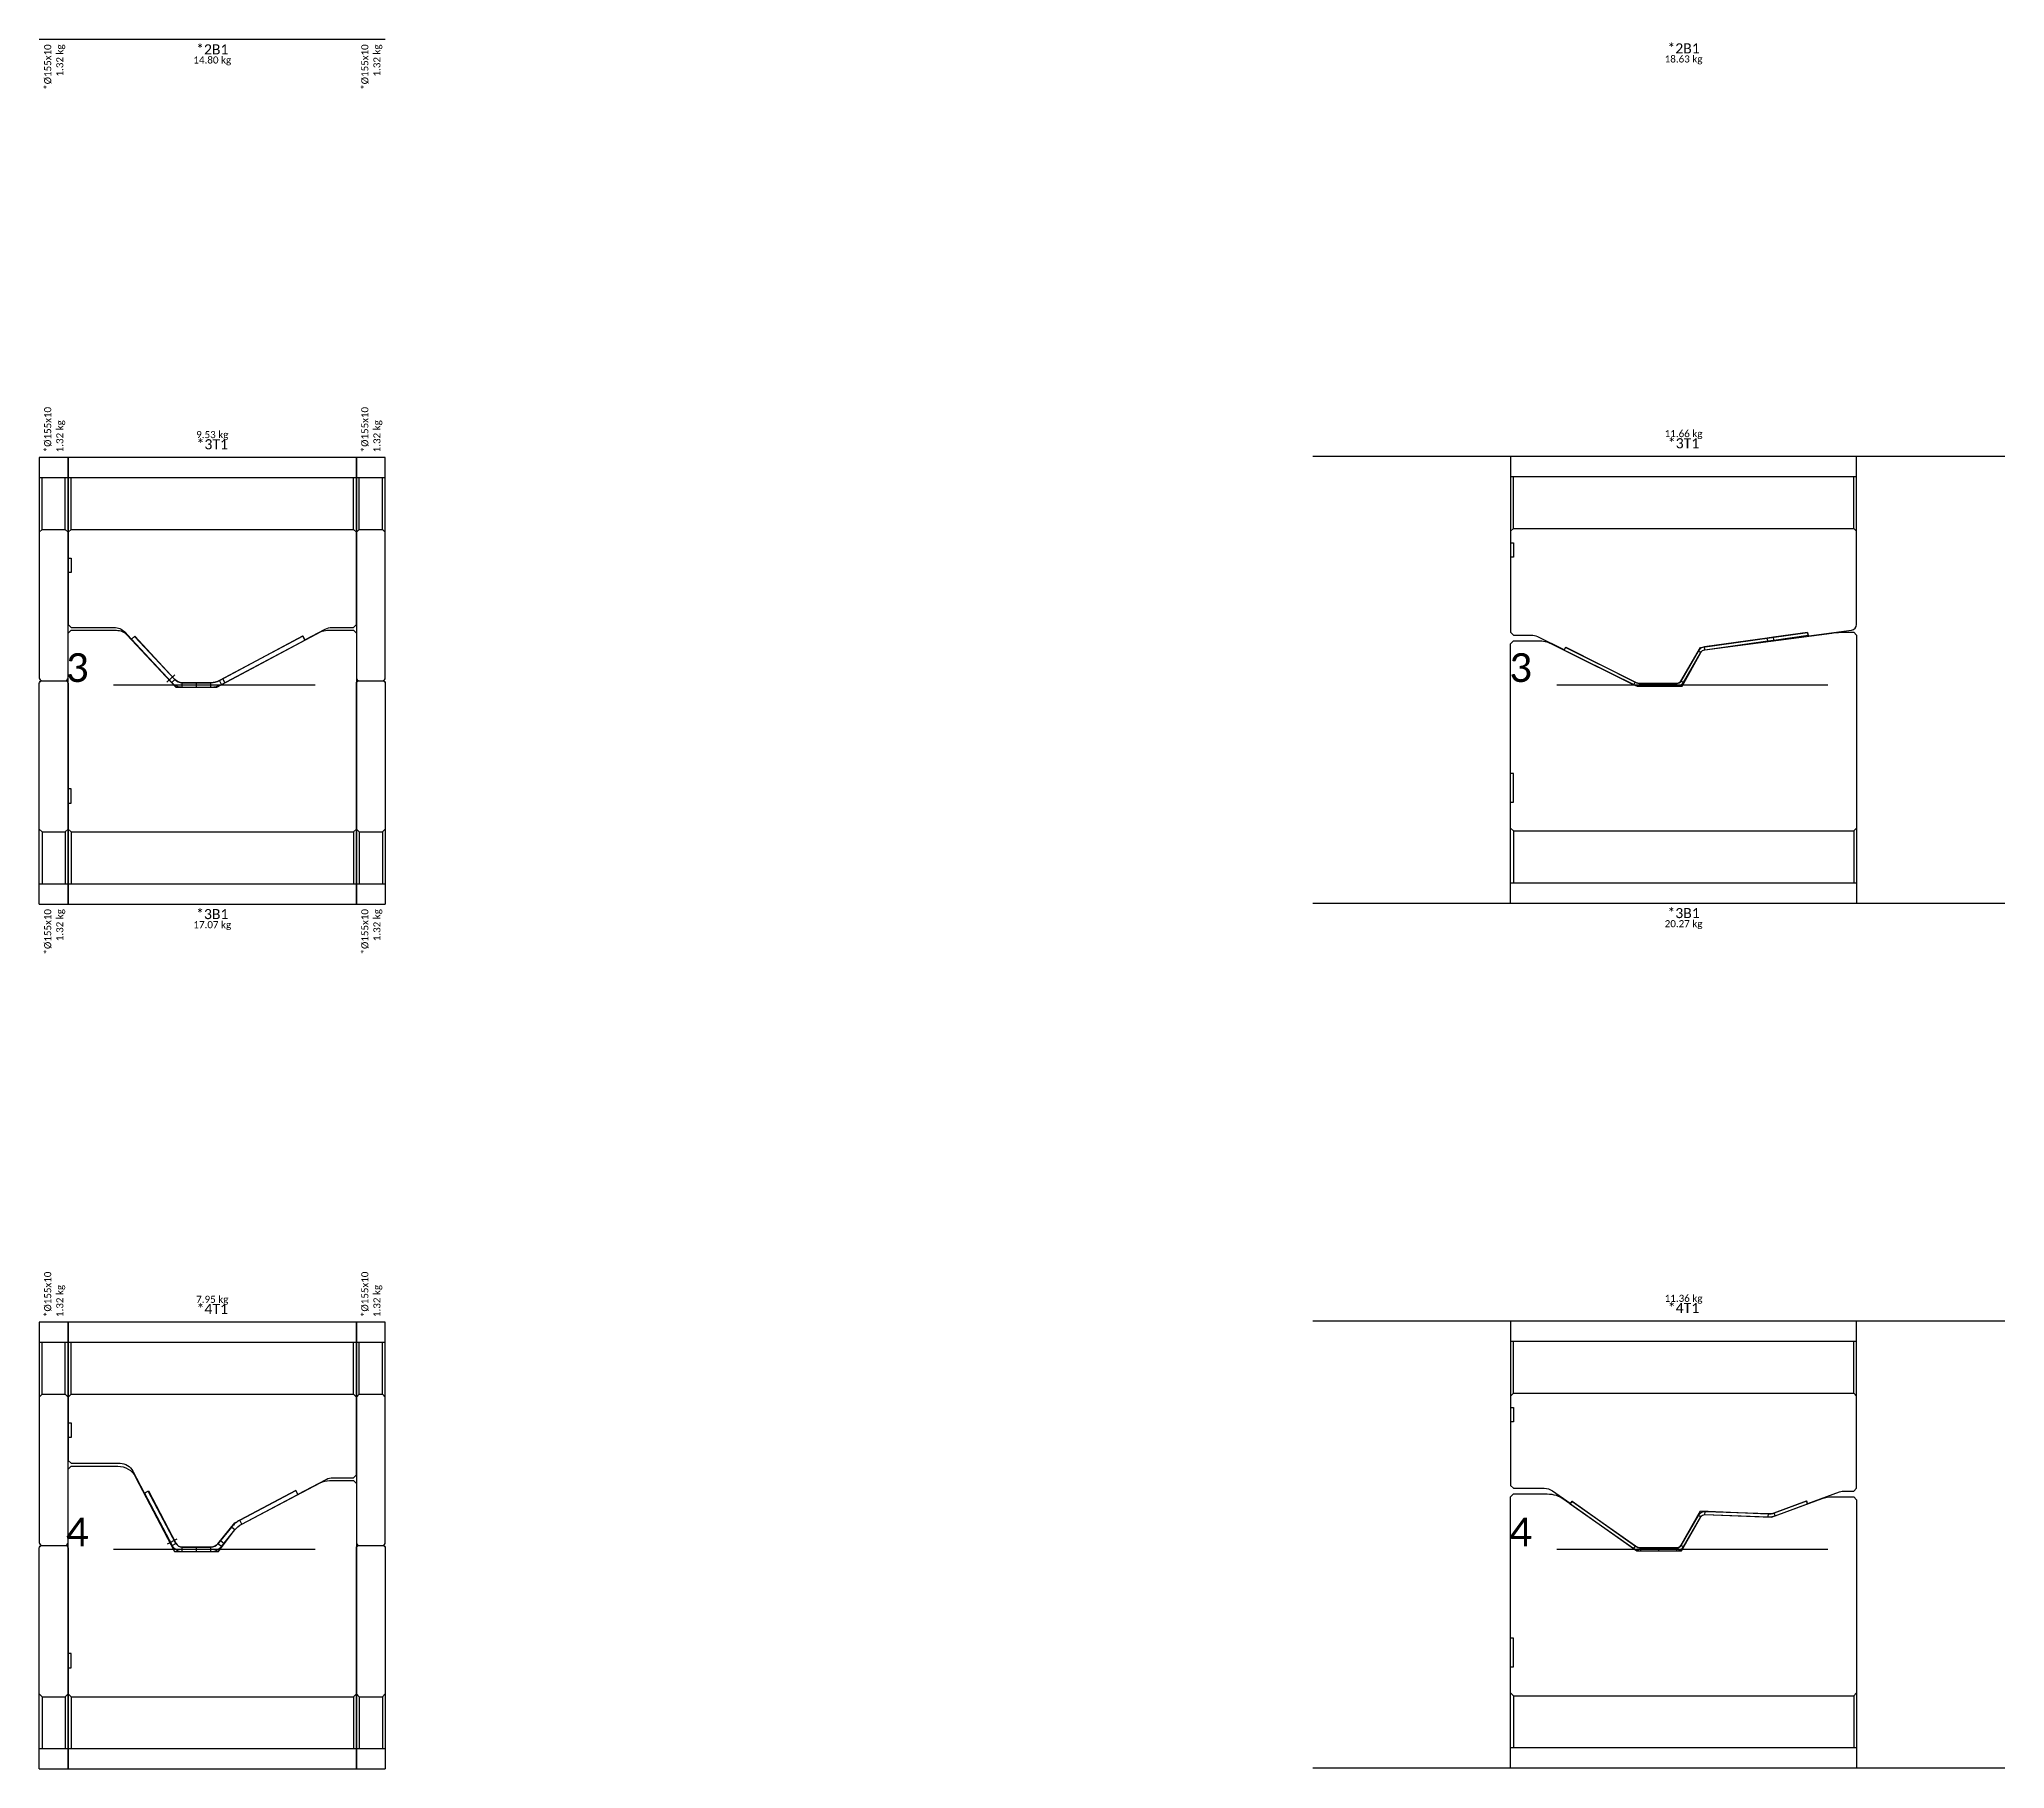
# Model space of a CAD drawing. Header units: millimetres. Extents: x -43 to 662, y -5184 to -4.
# Drawn here: x -20 to 662, y -1360 to -760 of the extents above; entities that cross this region are included whole.
import ezdxf
from ezdxf.enums import TextEntityAlignment as Align

# ---------------------------------------------------------------- set-up
doc = ezdxf.new("R2010")
doc.units = ezdxf.units.MM
doc.layers.add('0-CAD-polyline', color=7, linetype='CONTINUOUS')
doc.styles.get("Standard").update_dxf_attribs({"font": 'calibri.ttf', "height": 3})

msp = doc.modelspace()

# ---------------------------------------------------------------- linework, layer by layer
at = {"layer": '0-CAD-polyline', "color": 1}
for p, q in [((-19.68, -759.79), (100.32, -759.79)), ((100.32, -904.89), (-19.68, -904.89)), ((662.06, -904.54), (422.06, -904.54)), ((6.03, -983.84), (76.03, -983.84)), ((506.69, -983.84), (600.69, -983.84)), ((491.68, -1014.54), (490.68, -1014.54)), ((491.68, -1024.54), (491.68, -1014.54)), ((-8.68, -1019.89), (-9.68, -1019.89)), ((-8.68, -1024.89), (-8.68, -1019.89)), ((-9.68, -1024.89), (-8.68, -1024.89)), ((490.68, -1024.54), (491.68, -1024.54)), ((-19.68, -1033.89), (-18.68, -1034.89)), ((-18.68, -1034.89), (-18.68, -1052.89)), ((-18.68, -1034.89), (-10.68, -1034.89)), ((-18.68, -1034.89), (-18.68, -1052.89)), ((-9.68, -1033.89), (-10.68, -1034.89)), ((-10.68, -1034.89), (-10.68, -1052.89)), ((-10.68, -1034.89), (-10.68, -1052.89)), ((-9.68, -1033.89), (-8.68, -1034.89)), ((-8.68, -1034.89), (-8.68, -1052.89)), ((-8.68, -1034.89), (89.32, -1034.89)), ((-8.68, -1034.89), (-8.68, -1052.89)), ((90.32, -1033.89), (89.32, -1034.89)), ((89.32, -1034.89), (89.32, -1052.89)), ((89.32, -1034.89), (89.32, -1052.89)), ((90.32, -1033.89), (91.32, -1034.89)), ((91.32, -1034.89), (91.32, -1052.89)), ((91.32, -1034.89), (99.32, -1034.89)), ((91.32, -1034.89), (91.32, -1052.89)), ((100.32, -1033.89), (99.32, -1034.89)), ((99.32, -1034.89), (99.32, -1052.89)), ((99.32, -1034.89), (99.32, -1052.89)), ((490.68, -1033.54), (491.68, -1034.54)), ((491.68, -1034.54), (491.68, -1052.54)), ((491.68, -1034.54), (609.68, -1034.54)), ((491.68, -1034.54), (491.68, -1052.54)), ((610.68, -1033.54), (609.68, -1034.54)), ((609.68, -1034.54), (609.68, -1052.54)), ((609.68, -1034.54), (609.68, -1052.54)), ((-19.68, -1052.89), (-9.68, -1052.89)), ((-19.68, -1052.89), (-9.68, -1052.89)), ((-9.68, -1052.89), (90.32, -1052.89)), ((-9.68, -1052.89), (90.32, -1052.89)), ((90.32, -1052.89), (100.32, -1052.89)), ((90.32, -1052.89), (100.32, -1052.89)), ((490.68, -1052.54), (610.68, -1052.54)), ((490.68, -1052.54), (610.68, -1052.54)), ((-19.68, -1059.89), (100.32, -1059.89)), ((422.06, -1059.54), (662.06, -1059.54)), ((100.32, -1204.99), (-19.68, -1204.99)), ((662.06, -1204.64), (422.06, -1204.64)), ((6.03, -1283.84), (76.03, -1283.84)), ((506.69, -1283.84), (600.69, -1283.84)), ((491.68, -1314.64), (490.68, -1314.64)), ((491.68, -1324.64), (491.68, -1314.64)), ((-8.68, -1319.99), (-9.68, -1319.99)), ((-8.68, -1324.99), (-8.68, -1319.99)), ((-9.68, -1324.99), (-8.68, -1324.99)), ((490.68, -1324.64), (491.68, -1324.64)), ((-19.68, -1333.99), (-18.68, -1334.99)), ((-18.68, -1334.99), (-18.68, -1352.99)), ((-18.68, -1334.99), (-10.68, -1334.99)), ((-18.68, -1334.99), (-18.68, -1352.99)), ((-9.68, -1333.99), (-10.68, -1334.99)), ((-10.68, -1334.99), (-10.68, -1352.99)), ((-10.68, -1334.99), (-10.68, -1352.99)), ((-9.68, -1333.99), (-8.68, -1334.99)), ((-8.68, -1334.99), (-8.68, -1352.99)), ((-8.68, -1334.99), (89.32, -1334.99)), ((-8.68, -1334.99), (-8.68, -1352.99)), ((90.32, -1333.99), (89.32, -1334.99)), ((89.32, -1334.99), (89.32, -1352.99)), ((89.32, -1334.99), (89.32, -1352.99)), ((90.32, -1333.99), (91.32, -1334.99)), ((91.32, -1334.99), (91.32, -1352.99)), ((91.32, -1334.99), (99.32, -1334.99)), ((91.32, -1334.99), (91.32, -1352.99)), ((100.32, -1333.99), (99.32, -1334.99)), ((99.32, -1334.99), (99.32, -1352.99)), ((99.32, -1334.99), (99.32, -1352.99)), ((490.68, -1333.64), (491.68, -1334.64)), ((491.68, -1334.64), (491.68, -1352.64)), ((491.68, -1334.64), (609.68, -1334.64)), ((491.68, -1334.64), (491.68, -1352.64)), ((610.68, -1333.64), (609.68, -1334.64)), ((609.68, -1334.64), (609.68, -1352.64)), ((609.68, -1334.64), (609.68, -1352.64)), ((-19.68, -1352.99), (-9.68, -1352.99)), ((-19.68, -1352.99), (-9.68, -1352.99)), ((-9.68, -1352.99), (90.32, -1352.99)), ((-9.68, -1352.99), (90.32, -1352.99)), ((90.32, -1352.99), (100.32, -1352.99)), ((90.32, -1352.99), (100.32, -1352.99)), ((490.68, -1352.64), (610.68, -1352.64)), ((490.68, -1352.64), (610.68, -1352.64)), ((-19.68, -1359.99), (100.32, -1359.99)), ((422.06, -1359.64), (662.06, -1359.64))]:
    msp.add_line(p, q, dxfattribs=at)
at = {"layer": '0-CAD-polyline', "color": 5}
for p, q in [((-19.68, -911.89), (-9.68, -911.89)), ((-19.68, -911.89), (-9.68, -911.89)), ((-18.68, -929.89), (-18.68, -911.89)), ((-18.68, -929.89), (-18.68, -911.89)), ((-10.68, -929.89), (-10.68, -911.89)), ((-10.68, -929.89), (-10.68, -911.89)), ((-9.68, -911.89), (90.32, -911.89)), ((-9.68, -911.89), (90.32, -911.89)), ((-8.68, -929.89), (-8.68, -911.89)), ((-8.68, -929.89), (-8.68, -911.89)), ((89.32, -929.89), (89.32, -911.89)), ((89.32, -929.89), (89.32, -911.89)), ((90.32, -911.89), (100.32, -911.89)), ((90.32, -911.89), (100.32, -911.89)), ((91.32, -929.89), (91.32, -911.89)), ((91.32, -929.89), (91.32, -911.89)), ((99.32, -929.89), (99.32, -911.89)), ((99.32, -929.89), (99.32, -911.89)), ((490.68, -911.54), (610.68, -911.54)), ((490.68, -911.54), (610.68, -911.54)), ((491.68, -929.54), (491.68, -911.54)), ((491.68, -929.54), (491.68, -911.54)), ((609.68, -929.54), (609.68, -911.54)), ((609.68, -929.54), (609.68, -911.54)), ((-19.68, -930.89), (-18.68, -929.89)), ((-18.68, -929.89), (-10.68, -929.89)), ((-9.68, -930.89), (-10.68, -929.89)), ((-9.68, -930.89), (-8.68, -929.89)), ((-8.68, -929.89), (89.32, -929.89)), ((90.32, -930.89), (89.32, -929.89)), ((90.32, -930.89), (91.32, -929.89)), ((91.32, -929.89), (99.32, -929.89)), ((100.32, -930.89), (99.32, -929.89)), ((490.68, -930.54), (491.68, -929.54)), ((491.68, -929.54), (609.68, -929.54)), ((610.68, -930.54), (609.68, -929.54)), ((-9.68, -939.89), (-8.68, -939.89)), ((-8.68, -939.89), (-8.68, -944.89)), ((490.68, -934.54), (491.68, -934.54)), ((491.68, -939.54), (490.68, -939.54)), ((491.68, -934.54), (491.68, -939.54)), ((-8.68, -944.89), (-9.68, -944.89)), ((579.86, -968.57), (579.72, -967.58)), ((581.97, -968.27), (581.83, -967.28)), ((556.63, -972.61), (555.76, -972.11)), ((558.08, -971.63), (557.94, -970.64)), ((26.25, -983.01), (27.35, -981.99)), ((29.87, -984.59), (29.87, -983.09)), ((34.87, -984.59), (34.87, -983.09)), ((39.87, -984.59), (39.87, -983.09)), ((43.48, -983.68), (42.78, -982.36)), ((533.47, -983.79), (533.92, -982.89)), ((535.81, -984.34), (535.81, -983.34)), ((542.06, -984.34), (542.06, -983.34)), ((548.31, -984.34), (548.31, -983.34)), ((550.63, -983), (549.76, -982.5)), ((-19.68, -1211.99), (-9.68, -1211.99)), ((-19.68, -1211.99), (-9.68, -1211.99)), ((-18.68, -1229.99), (-18.68, -1211.99)), ((-18.68, -1229.99), (-18.68, -1211.99)), ((-10.68, -1229.99), (-10.68, -1211.99)), ((-10.68, -1229.99), (-10.68, -1211.99)), ((-9.68, -1211.99), (90.32, -1211.99)), ((-9.68, -1211.99), (90.32, -1211.99)), ((-8.68, -1229.99), (-8.68, -1211.99)), ((-8.68, -1229.99), (-8.68, -1211.99)), ((89.32, -1229.99), (89.32, -1211.99)), ((89.32, -1229.99), (89.32, -1211.99)), ((90.32, -1211.99), (100.32, -1211.99)), ((90.32, -1211.99), (100.32, -1211.99)), ((91.32, -1229.99), (91.32, -1211.99)), ((91.32, -1229.99), (91.32, -1211.99)), ((99.32, -1229.99), (99.32, -1211.99)), ((99.32, -1229.99), (99.32, -1211.99)), ((490.68, -1211.64), (610.68, -1211.64)), ((490.68, -1211.64), (610.68, -1211.64)), ((491.68, -1229.64), (491.68, -1211.64)), ((491.68, -1229.64), (491.68, -1211.64)), ((609.68, -1229.64), (609.68, -1211.64)), ((609.68, -1229.64), (609.68, -1211.64)), ((-19.68, -1230.99), (-18.68, -1229.99)), ((-18.68, -1229.99), (-10.68, -1229.99)), ((-9.68, -1230.99), (-10.68, -1229.99)), ((-9.68, -1230.99), (-8.68, -1229.99)), ((-8.68, -1229.99), (89.32, -1229.99)), ((90.32, -1230.99), (89.32, -1229.99)), ((90.32, -1230.99), (91.32, -1229.99)), ((91.32, -1229.99), (99.32, -1229.99)), ((100.32, -1230.99), (99.32, -1229.99)), ((490.68, -1230.64), (491.68, -1229.64)), ((491.68, -1229.64), (609.68, -1229.64)), ((610.68, -1230.64), (609.68, -1229.64)), ((-9.68, -1239.99), (-8.68, -1239.99)), ((-8.68, -1239.99), (-8.68, -1244.99)), ((490.68, -1234.64), (491.68, -1234.64)), ((491.68, -1239.64), (490.68, -1239.64)), ((491.68, -1234.64), (491.68, -1239.64)), ((-8.68, -1244.99), (-9.68, -1244.99)), ((50.54, -1275.1), (49.84, -1273.77)), ((556.63, -1272.61), (555.76, -1272.11)), ((558.08, -1271.8), (558.12, -1270.8)), ((580.07, -1272.57), (580.1, -1271.57)), ((582.4, -1272.2), (582.06, -1271.26)), ((48.18, -1277.04), (47.01, -1276.1)), ((26.37, -1282.49), (27.7, -1281.78)), ((29.87, -1284.59), (29.87, -1283.09)), ((34.87, -1284.59), (34.87, -1283.09)), ((39.87, -1284.59), (39.87, -1283.09)), ((43.46, -1282.87), (42.29, -1281.93)), ((533.44, -1283.58), (534.02, -1282.77)), ((535.81, -1284.34), (535.81, -1283.34)), ((542.06, -1284.34), (542.06, -1283.34)), ((548.31, -1284.34), (548.31, -1283.34)), ((550.63, -1283), (549.76, -1282.5))]:
    msp.add_line(p, q, dxfattribs=at)
at = {"layer": '0-CAD-polyline', "color": 4}
for p, q in [((12.27, -968.02), (13.37, -967)), ((12.27, -968.02), (13.37, -967)), ((24.58, -982.87), (27.32, -980.31)), ((24.58, -982.87), (27.32, -980.31)), ((44.66, -983.06), (43.95, -981.73)), ((44.66, -983.06), (43.95, -981.73)), ((16.75, -1264.39), (18.07, -1263.68)), ((16.75, -1264.39), (18.07, -1263.68)), ((24.79, -1281.91), (28.1, -1280.15)), ((24.79, -1281.91), (28.1, -1280.15)), ((44.3, -1281.84), (43.13, -1280.89)), ((44.3, -1281.84), (43.13, -1280.89))]:
    msp.add_line(p, q, dxfattribs=at)
at = {"layer": '0-CAD-polyline', "color": 5}
for points in [[(-19.68, -904.89), (-19.68, -981.39, 0.414214), (-18.68, -982.39), (-10.68, -982.39, 0.414214), (-9.68, -981.39), (-9.68, -904.89)], [(-9.68, -904.89), (-9.68, -962.89), (-8.68, -963.89), (6.28, -963.89, -0.208), (9.93, -965.48), (12.15, -967.86, 0.414214), (12.44, -967.87), (13.42, -966.95), (27.35, -981.98, 0.208911), (29.87, -983.09), (39.86, -983.09, 0.12367), (42.78, -982.35), (71.71, -966.84), (72.35, -968.05, 0.41421), (72.62, -968.13), (79.5, -964.47, -0.122785), (81.85, -963.89), (89.32, -963.89), (90.32, -962.89), (90.32, -904.89)], [(90.32, -904.89), (90.32, -981.39, 0.414214), (91.32, -982.39), (99.32, -982.39, 0.414214), (100.32, -981.39), (100.32, -904.89)], [(490.68, -904.54), (490.68, -965.54), (491.68, -966.54), (497.77, -966.54, -0.115704), (500, -967.06), (509.15, -971.6, 0.414214), (509.42, -971.51), (509.78, -970.8), (533.9, -982.88, 0.116588), (535.81, -983.34), (548.31, -983.34, 0.267949), (549.76, -982.5), (556.49, -970.84), (593.71, -965.61), (593.85, -966.62, 0.41166), (594.08, -966.79), (608.94, -964.83, 0.376373), (610.68, -962.85), (610.68, -904.54)], [(13.37, -967), (12.27, -968.02), (26.25, -983.01, 0.208), (29.87, -984.59), (34.87, -984.59), (39.87, -984.59, 0.122785), (43.48, -983.68), (72.47, -968.27), (71.77, -966.95), (42.78, -982.36, -0.122785), (39.87, -983.09), (34.87, -983.09), (29.87, -983.09, -0.208), (27.35, -981.99), (13.37, -967)], [(509.73, -970.89), (509.29, -971.78), (533.47, -983.79, 0.115704), (535.81, -984.34), (542.06, -984.34), (548.31, -984.34, 0.267949), (550.63, -983), (556.63, -972.61, -0.230868), (558.08, -971.63), (579.86, -968.57), (581.97, -968.27), (593.85, -966.6), (593.71, -965.61), (581.83, -967.28), (579.72, -967.58), (557.94, -970.64, 0.230868), (555.76, -972.11), (549.76, -982.5, -0.267949), (548.31, -983.34), (542.06, -983.34), (535.81, -983.34, -0.115704), (533.92, -982.89), (509.73, -970.89)], [(-19.68, -1204.99), (-19.68, -1281.49, 0.414214), (-18.68, -1282.49), (-10.68, -1282.49, 0.414214), (-9.68, -1281.49), (-9.68, -1204.99)], [(-9.68, -1204.99), (-9.68, -1252.99), (-8.68, -1253.99), (8.33, -1253.99, -0.279675), (12.77, -1256.68), (16.68, -1264.19, 0.416769), (16.95, -1264.28), (18.23, -1263.6), (27.69, -1281.76, 0.279675), (29.87, -1283.09), (39.87, -1283.09, 0.226277), (42.29, -1281.93), (48.19, -1274.65), (69.26, -1263.44), (69.87, -1264.59, 0.412933), (70.14, -1264.67), (79.85, -1259.56, -0.121677), (82.18, -1258.99), (89.32, -1258.99), (90.32, -1257.99), (90.32, -1204.99)], [(90.32, -1204.99), (90.32, -1281.49, 0.414214), (91.32, -1282.49), (99.32, -1282.49, 0.414214), (100.32, -1281.49), (100.32, -1204.99)], [(490.68, -1204.64), (490.68, -1261.64), (491.68, -1262.64), (502.33, -1262.64, -0.154808), (505.22, -1263.55), (511.28, -1267.82, 0.414214), (511.55, -1267.78), (512.01, -1267.13), (534.01, -1282.76, 0.155702), (535.81, -1283.34), (548.31, -1283.34, 0.270289), (549.77, -1282.48), (556.53, -1270.54), (580.06, -1271.57, 0.100695), (582.1, -1271.24), (593.3, -1267.06), (593.57, -1267.81, 0.414214), (593.83, -1267.93), (604.81, -1263.94, -0.087489), (606.52, -1263.64), (609.68, -1263.64), (610.68, -1262.64), (610.68, -1204.64)], [(18.07, -1263.68), (16.75, -1264.39), (26.37, -1282.49, 0.277325), (29.87, -1284.59), (34.87, -1284.59), (39.87, -1284.59, 0.226277), (43.46, -1282.87), (48.18, -1277.04, -0.100695), (50.54, -1275.1), (69.97, -1264.77), (69.26, -1263.44), (49.84, -1273.77, 0.100695), (47.01, -1276.1), (42.29, -1281.93, -0.226277), (39.87, -1283.09), (34.87, -1283.09), (29.87, -1283.09, -0.277325), (27.7, -1281.78), (18.07, -1263.68)], [(511.96, -1267.2), (511.38, -1268.02), (533.44, -1283.58, 0.154808), (535.81, -1284.34), (542.06, -1284.34), (548.31, -1284.34, 0.267949), (550.63, -1283), (556.63, -1272.61, -0.277325), (558.08, -1271.8), (580.07, -1272.57, 0.096289), (582.4, -1272.2), (593.67, -1268.1), (593.33, -1267.16), (582.06, -1271.26, -0.096289), (580.1, -1271.57), (558.12, -1270.8, 0.277325), (555.76, -1272.11), (549.76, -1282.5, -0.267949), (548.31, -1283.34), (542.06, -1283.34), (535.81, -1283.34, -0.154808), (534.02, -1282.77), (511.96, -1267.2)]]:
    msp.add_lwpolyline(points, format="xyb", dxfattribs=at)
for points in [[(-19.68, -930.89), (-18.68, -929.89), (-10.68, -929.89), (-9.68, -930.89)], [(-9.68, -930.89), (-8.68, -929.89), (89.32, -929.89), (90.32, -930.89)], [(90.32, -930.89), (91.32, -929.89), (99.32, -929.89), (100.32, -930.89)], [(490.68, -930.54), (491.68, -929.54), (609.68, -929.54), (610.68, -930.54)], [(-19.68, -1230.99), (-18.68, -1229.99), (-10.68, -1229.99), (-9.68, -1230.99)], [(-9.68, -1230.99), (-8.68, -1229.99), (89.32, -1229.99), (90.32, -1230.99)], [(90.32, -1230.99), (91.32, -1229.99), (99.32, -1229.99), (100.32, -1230.99)], [(490.68, -1230.64), (491.68, -1229.64), (609.68, -1229.64), (610.68, -1230.64)]]:
    msp.add_lwpolyline(points, dxfattribs=at)
at = {"layer": '0-CAD-polyline', "color": 1}
for points in [[(-9.68, -1059.89), (-9.68, -965.89), (-8.68, -964.89), (7.07, -964.89, -0.208), (10.73, -966.48), (27.62, -984.59), (41.89, -984.59), (77.84, -965.47, -0.122784), (80.18, -964.89), (89.32, -964.89), (90.32, -965.89), (90.32, -1059.89)], [(490.68, -1059.54), (490.68, -969.54), (491.68, -968.54), (500.4, -968.54, -0.115704), (504.85, -969.58), (534.58, -984.34), (550.13, -984.34), (556.61, -972.64, -0.237773), (558.09, -971.63), (602.06, -965.84, -0.032737), (606.69, -965.54), (609.68, -965.54), (610.68, -966.54), (610.68, -1059.54)], [(-19.68, -1059.89), (-19.68, -983.39, -0.414214), (-18.68, -982.39), (-10.68, -982.39, -0.414214), (-9.68, -983.39), (-9.68, -1059.89)], [(90.32, -1059.89), (90.32, -983.39, -0.414214), (91.32, -982.39), (99.32, -982.39, -0.414214), (100.32, -983.39), (100.32, -1059.89)], [(-9.68, -1359.99), (-9.68, -1255.99), (-8.68, -1254.99), (7.53, -1254.99, -0.279675), (13.74, -1258.75), (27.18, -1284.59), (42.49, -1284.59), (48.01, -1277.25, -0.110622), (50.57, -1275.08), (77.73, -1260.79, -0.121677), (80.99, -1259.99), (89.32, -1259.99), (90.32, -1260.99), (90.32, -1359.99)], [(490.68, -1359.64), (490.68, -1265.64), (491.68, -1264.64), (503.41, -1264.64, -0.154808), (509.17, -1266.46), (534.51, -1284.34), (549.91, -1284.34), (556.63, -1272.61, -0.278735), (558.08, -1271.8), (581.17, -1272.65), (598.77, -1266.24, -0.087489), (602.19, -1265.64), (609.68, -1265.64), (610.68, -1266.64), (610.68, -1359.64)], [(-19.68, -1359.99), (-19.68, -1283.49, -0.414214), (-18.68, -1282.49), (-10.68, -1282.49, -0.414214), (-9.68, -1283.49), (-9.68, -1359.99)], [(90.32, -1359.99), (90.32, -1283.49, -0.414214), (91.32, -1282.49), (99.32, -1282.49, -0.414214), (100.32, -1283.49), (100.32, -1359.99)]]:
    msp.add_lwpolyline(points, format="xyb", dxfattribs=at)
for points in [[(-19.68, -1033.89), (-18.68, -1034.89), (-10.68, -1034.89), (-9.68, -1033.89)], [(-9.68, -1033.89), (-8.68, -1034.89), (89.32, -1034.89), (90.32, -1033.89)], [(90.32, -1033.89), (91.32, -1034.89), (99.32, -1034.89), (100.32, -1033.89)], [(490.68, -1033.54), (491.68, -1034.54), (609.68, -1034.54), (610.68, -1033.54)], [(-19.68, -1333.99), (-18.68, -1334.99), (-10.68, -1334.99), (-9.68, -1333.99)], [(-9.68, -1333.99), (-8.68, -1334.99), (89.32, -1334.99), (90.32, -1333.99)], [(90.32, -1333.99), (91.32, -1334.99), (99.32, -1334.99), (100.32, -1333.99)], [(490.68, -1333.64), (491.68, -1334.64), (609.68, -1334.64), (610.68, -1333.64)]]:
    msp.add_lwpolyline(points, dxfattribs=at)

# ---------------------------------------------------------------- texts
for s, p in [('*Ø155x10', (-16.78, -761.54)), ('1.32 kg', (-12.58, -761.54)), ('*Ø155x10', (93.22, -761.54)), ('1.32 kg', (97.42, -761.54)), ('*Ø155x10', (-16.78, -1061.64)), ('1.32 kg', (-12.58, -1061.64)), ('*Ø155x10', (93.22, -1061.64)), ('1.32 kg', (97.42, -1061.64))]:
    msp.add_text(s, height=2.45, rotation=90, dxfattribs=at).set_placement(p, align=Align.MIDDLE_RIGHT)
for s, height, p in [('*2B1', 3.5, (40.32, -761.54)), ('*2B1', 3.5, (550.68, -761.19)), ('14.80 kg', 2.45, (40.32, -765.74)), ('18.63 kg', 2.45, (550.68, -765.39)), ('*3B1', 3.5, (40.32, -1061.64)), ('*3B1', 3.5, (550.68, -1061.29)), ('17.07 kg', 2.45, (40.32, -1065.84)), ('20.27 kg', 2.45, (550.68, -1065.49))]:
    msp.add_text(s, height=height, dxfattribs=at).set_placement(p, align=Align.TOP_CENTER)
at = {"layer": '0-CAD-polyline', "color": 5}
for s, p in [('*Ø155x10', (-16.78, -903.14)), ('1.32 kg', (-12.58, -903.14)), ('*Ø155x10', (93.22, -903.14)), ('1.32 kg', (97.42, -903.14)), ('*Ø155x10', (-16.78, -1203.24)), ('1.32 kg', (-12.58, -1203.24)), ('*Ø155x10', (93.22, -1203.24)), ('1.32 kg', (97.42, -1203.24))]:
    msp.add_text(s, height=2.45, rotation=90, dxfattribs=at).set_placement(p, align=Align.MIDDLE_LEFT)
for s, height, p in [('9.53 kg', 2.45, (40.32, -898.94)), ('*3T1', 3.5, (40.32, -903.14)), ('11.66 kg', 2.45, (550.68, -898.59)), ('*3T1', 3.5, (550.68, -902.79)), ('7.95 kg', 2.45, (40.32, -1199.04)), ('*4T1', 3.5, (40.32, -1203.24)), ('11.36 kg', 2.45, (550.68, -1198.69)), ('*4T1', 3.5, (550.68, -1202.89))]:
    msp.add_text(s, height=height, dxfattribs=at).set_placement(p, align=Align.BOTTOM_CENTER)
at = {"layer": '0-CAD-polyline'}
for s, p in [(' 3', (-13.97, -982.84)), (' 3', (486.69, -982.84)), (' 4', (-13.97, -1282.84)), (' 4', (486.69, -1282.84))]:
    msp.add_text(s, height=10, dxfattribs=at).set_placement(p)

doc.saveas('drawing.dxf')
